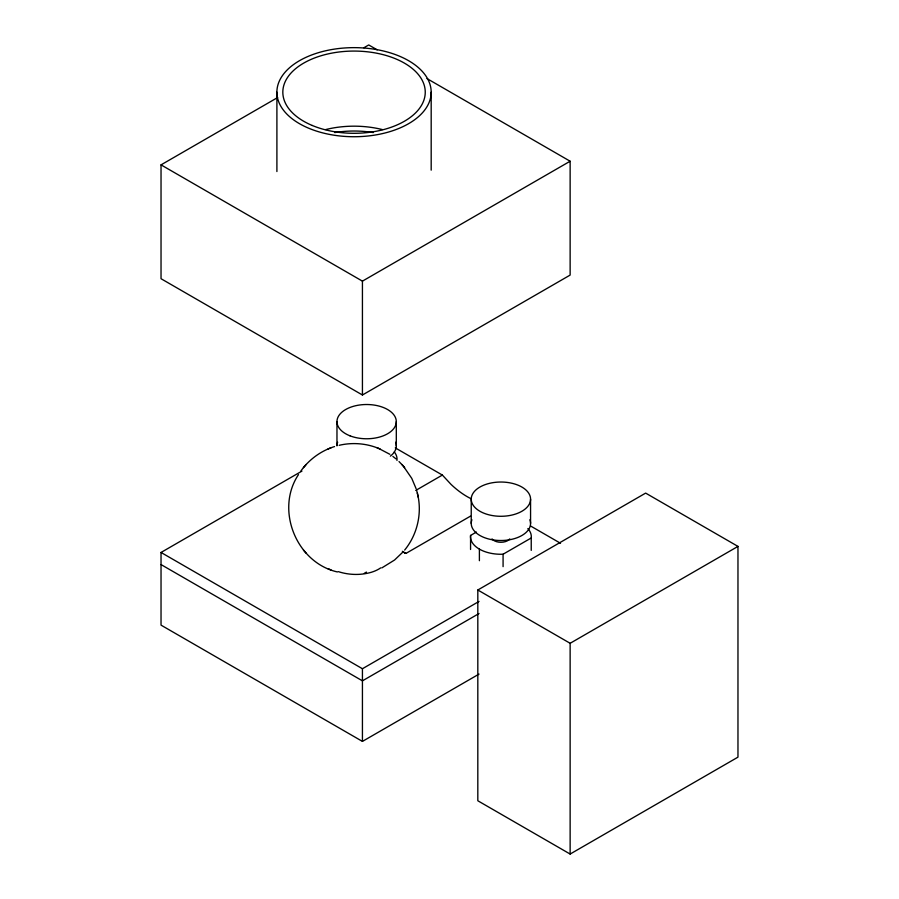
<?xml version="1.0" encoding="UTF-8"?>
<svg xmlns="http://www.w3.org/2000/svg" width="899" height="899" viewBox="0 0 899 899"><rect width="100%" height="100%" fill="white"/><g stroke="black" fill="none" stroke-linecap="round" stroke-linejoin="round"><path stroke-width="1.35" d="M298.49 474.593C274.982 509.699 296.333 562.695 337.417 571.955M300.862 471.009C309.054 459.501 321.033 450.77 334.529 446.567M404.651 550.076C416.934 535.096 422.024 514.498 417.911 495.563M303.435 467.637L304.671 466.221M304.986 465.851L306.177 464.468M403.1 551.862L394.571 560.01L381.85 567.898M426.969 78.573L570.135 161.224L570.135 275.083L362.432 394.998L161.033 278.712L161.033 164.865L277.634 97.541M363.87 47.759L368.725 44.95L377.22 49.85M161.033 164.865L362.432 281.14L570.135 161.224M479.032 674.093L362.432 741.405L161.033 625.131L161.033 552.458L301.929 471.11M415.72 490.449L442.375 475.065L451.006 484.359A73.853 42.646 60 0 0 470.514 498.451M364.331 573.292L366.432 572.079M470.503 516.138L406 553.379L402.359 551.278M470.57 549.491L470.57 535.444L476.425 532.062M470.57 535.444A30.409 17.553 0 0 0 503.08 554.222L531.23 537.973A30.409 17.553 0 0 0 527.859 528.578M477.818 590.002L645.651 493.102L737.967 546.401L737.967 757.149L570.135 854.05L477.818 800.762L477.818 590.002L570.135 643.291L737.967 546.401M161.033 552.458L362.432 668.732L479.032 601.42M479.032 613.523L362.432 680.846L161.033 564.572M327.933 449.039L329.382 448.455M329.697 448.32L331.046 447.781M339.17 445.308C352.138 442.263 366.05 443.286 378.4 448.32M338.361 571.652C348.981 575.068 360.645 575.416 371.366 572.27A30.959 17.879 0 0 0 380.715 567.865M378.715 448.455L389.885 454.31M327.933 568.662L329.382 569.247M329.697 569.382L331.046 569.921M377.052 447.781L380.153 449.039M395.29 447.882L442.375 475.065M530.466 525.926L560.515 543.277M392.885 456.434L395.998 458.861M399.01 461.547L403.1 465.851M403.415 466.221L411.753 478.347L416.147 488.775M303.435 550.076L304.671 551.492M304.986 551.862L306.177 553.233M401.909 464.468L404.651 467.637M416.675 490.539L418.305 497.383M417.372 493.034L417.754 494.832M570.135 643.291L570.135 854.05M531.23 537.973L531.23 550.39M530.567 499.159A29.667 17.126 0 0 1 486.067 513.992A29.667 17.126 0 0 1 486.067 484.325A29.667 17.126 0 0 1 530.567 499.159L530.567 523.387M503.08 554.222L503.08 566.64M479.392 549.12L479.392 560.706M471.233 499.159L471.233 523.387M431.183 92.181A77.134 44.534 0 0 1 315.47 130.76A77.134 44.534 0 0 1 315.47 53.614A77.134 44.534 0 0 1 431.183 92.181L431.183 170.147M396.302 421.642L396.302 445.87M362.432 281.14L362.432 394.998M362.432 668.732L362.432 741.405M336.968 421.642L336.968 445.87A29.667 17.126 0 0 1 337.642 442.229M276.903 92.181L276.903 171.54M334.765 132.558A71.201 41.107 0 0 1 373.332 132.558M325.764 129.557A71.201 41.107 0 0 1 382.322 129.557M405.966 553.301A73.19 42.253 60 0 1 404.471 553.346M394.301 451.905A30.409 17.553 0 0 1 396.965 460.457M395.627 442.229A29.667 17.126 0 0 1 390.38 456.13M529.893 519.746A29.667 17.126 0 0 1 500.9 540.513A29.667 17.126 0 0 1 471.908 519.746M509.744 538.917A9.642 5.563 0 0 1 500.9 542.277A9.642 5.563 0 0 1 492.045 538.917M312.268 125.478A71.201 41.107 0 0 0 424.867 96.429A71.201 41.107 0 0 0 325 54.648A71.201 41.107 0 0 0 312.268 125.478M350.003 435.824A29.667 17.126 0 0 0 396.223 422.867A29.667 17.126 0 0 0 353.667 406.236A29.667 17.126 0 0 0 350.003 435.824"/></g></svg>
